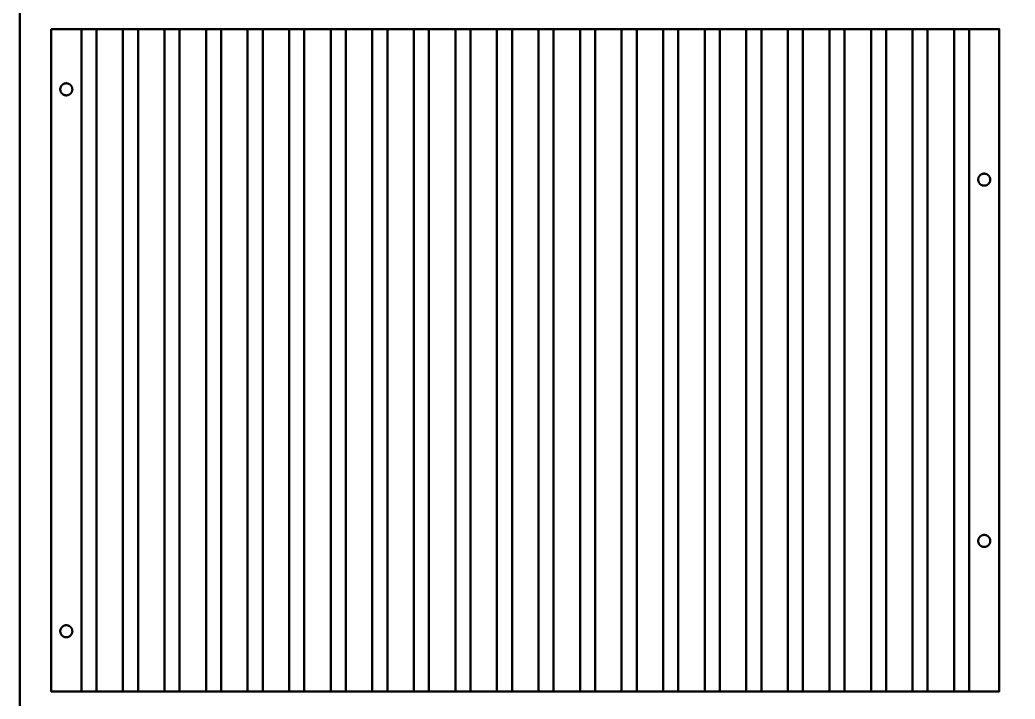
# Model space of a CAD drawing. Header units: millimetres. Extents: x 0 to 2100, y 0 to 900.
# Drawn here: x 0 to 330.5, y 381.3 to 606.9 of the extents above; entities that cross this region are included whole.
import ezdxf

# ---------------------------------------------------------------- set-up
doc = ezdxf.new("R2010")
doc.units = ezdxf.units.MM
for name, color, linetype, lineweight, true_color in [('Capa 01', 7, 'Continuous', 50, 0xc80000), ('Capa 02', 7, 'Continuous', 50, 0x7d26cd), ('Predeterminada', 7, 'Continuous', 50, 0x000000)]:
    doc.layers.add(name, color=color, linetype=linetype, lineweight=lineweight, true_color=true_color)

msp = doc.modelspace()

# ---------------------------------------------------------------- linework, layer by layer
at = {"layer": 'Capa 01'}
for points in [[(17.41, 583.88), (17.41, 583.95), (17.4, 584.02), (17.4, 584.08), (17.39, 584.15), (17.38, 584.22), (17.36, 584.29), (17.35, 584.36), (17.33, 584.43), (17.31, 584.49), (17.29, 584.56), (17.26, 584.62), (17.24, 584.69), (17.21, 584.75), (17.17, 584.81), (17.14, 584.87), (17.11, 584.93), (17.07, 584.99), (17.03, 585.05), (16.99, 585.1), (16.94, 585.16), (16.9, 585.21), (16.85, 585.26), (16.8, 585.31), (16.75, 585.36), (16.7, 585.4), (16.65, 585.45), (16.59, 585.49), (16.53, 585.53), (16.48, 585.57), (16.42, 585.6), (16.36, 585.64), (16.29, 585.67), (16.23, 585.7), (16.17, 585.73), (16.1, 585.75), (16.04, 585.77), (15.97, 585.8), (15.9, 585.81), (15.84, 585.83), (15.77, 585.84), (15.7, 585.86), (15.63, 585.86), (15.56, 585.87), (15.49, 585.87), (15.42, 585.88), (15.35, 585.88), (15.28, 585.87), (15.22, 585.87), (15.15, 585.86), (15.08, 585.85), (15.01, 585.84), (14.94, 585.82), (14.87, 585.8), (14.81, 585.79), (14.74, 585.76), (14.68, 585.74), (14.61, 585.71), (14.55, 585.68), (14.49, 585.65), (14.43, 585.62), (14.37, 585.59), (14.31, 585.55), (14.25, 585.51), (14.19, 585.47), (14.14, 585.42), (14.09, 585.38), (14.04, 585.33), (13.99, 585.28), (13.94, 585.23), (13.89, 585.18), (13.85, 585.13), (13.8, 585.07), (13.76, 585.02), (13.73, 584.96), (13.69, 584.9), (13.65, 584.84), (13.62, 584.78), (13.59, 584.72), (13.56, 584.65), (13.54, 584.59), (13.51, 584.52), (13.49, 584.46), (13.47, 584.39), (13.46, 584.32), (13.44, 584.26), (13.43, 584.19), (13.42, 584.12), (13.41, 584.05), (13.41, 583.98), (13.41, 583.91), (13.41, 583.84), (13.41, 583.77), (13.41, 583.7), (13.42, 583.63), (13.43, 583.57), (13.44, 583.5), (13.46, 583.43), (13.47, 583.36), (13.49, 583.3), (13.51, 583.23), (13.54, 583.16), (13.56, 583.1), (13.59, 583.04), (13.62, 582.97), (13.65, 582.91), (13.69, 582.85), (13.73, 582.79), (13.76, 582.74), (13.8, 582.68), (13.85, 582.62), (13.89, 582.57), (13.94, 582.52), (13.99, 582.47), (14.04, 582.42), (14.09, 582.37), (14.14, 582.33), (14.19, 582.29), (14.25, 582.24), (14.31, 582.21), (14.37, 582.17), (14.43, 582.13), (14.49, 582.1), (14.55, 582.07), (14.61, 582.04), (14.68, 582.01), (14.74, 581.99), (14.81, 581.97), (14.87, 581.95), (14.94, 581.93), (15.01, 581.92), (15.08, 581.9), (15.15, 581.89), (15.22, 581.89), (15.28, 581.88), (15.35, 581.88), (15.42, 581.88), (15.49, 581.88), (15.56, 581.88), (15.63, 581.89), (15.7, 581.9), (15.77, 581.91), (15.84, 581.92), (15.9, 581.94), (15.97, 581.96), (16.04, 581.98), (16.1, 582), (16.17, 582.03), (16.23, 582.05), (16.29, 582.08), (16.36, 582.12), (16.42, 582.15), (16.48, 582.19), (16.53, 582.22), (16.59, 582.26), (16.65, 582.31), (16.7, 582.35), (16.75, 582.4), (16.8, 582.44), (16.85, 582.49), (16.9, 582.54), (16.94, 582.6), (16.99, 582.65), (17.03, 582.71), (17.07, 582.76), (17.11, 582.82), (17.14, 582.88), (17.17, 582.94), (17.21, 583), (17.24, 583.07), (17.26, 583.13), (17.29, 583.2), (17.31, 583.26), (17.33, 583.33), (17.35, 583.4), (17.36, 583.46), (17.38, 583.53), (17.39, 583.6), (17.4, 583.67), (17.4, 583.74), (17.41, 583.81)], [(322.22, 553.88), (322.22, 553.95), (322.21, 554.02), (322.21, 554.08), (322.2, 554.15), (322.19, 554.22), (322.18, 554.29), (322.16, 554.36), (322.14, 554.43), (322.12, 554.49), (322.1, 554.56), (322.07, 554.62), (322.05, 554.69), (322.02, 554.75), (321.99, 554.81), (321.95, 554.87), (321.92, 554.93), (321.88, 554.99), (321.84, 555.05), (321.8, 555.1), (321.76, 555.16), (321.71, 555.21), (321.66, 555.26), (321.61, 555.31), (321.56, 555.36), (321.51, 555.4), (321.46, 555.45), (321.4, 555.49), (321.35, 555.53), (321.29, 555.57), (321.23, 555.6), (321.17, 555.64), (321.11, 555.67), (321.04, 555.7), (320.98, 555.73), (320.92, 555.75), (320.85, 555.77), (320.78, 555.8), (320.72, 555.81), (320.65, 555.83), (320.58, 555.84), (320.51, 555.86), (320.44, 555.86), (320.37, 555.87), (320.31, 555.87), (320.24, 555.88), (320.17, 555.88), (320.1, 555.87), (320.03, 555.87), (319.96, 555.86), (319.89, 555.85), (319.82, 555.84), (319.75, 555.82), (319.69, 555.8), (319.62, 555.79), (319.55, 555.76), (319.49, 555.74), (319.43, 555.71), (319.36, 555.68), (319.3, 555.65), (319.24, 555.62), (319.18, 555.59), (319.12, 555.55), (319.06, 555.51), (319.01, 555.47), (318.95, 555.42), (318.9, 555.38), (318.85, 555.33), (318.8, 555.28), (318.75, 555.23), (318.7, 555.18), (318.66, 555.13), (318.62, 555.07), (318.58, 555.02), (318.54, 554.96), (318.5, 554.9), (318.47, 554.84), (318.43, 554.78), (318.4, 554.72), (318.38, 554.65), (318.35, 554.59), (318.33, 554.52), (318.3, 554.46), (318.29, 554.39), (318.27, 554.32), (318.25, 554.26), (318.24, 554.19), (318.23, 554.12), (318.23, 554.05), (318.22, 553.98), (318.22, 553.91), (318.22, 553.84), (318.22, 553.77), (318.23, 553.7), (318.23, 553.63), (318.24, 553.57), (318.25, 553.5), (318.27, 553.43), (318.29, 553.36), (318.3, 553.3), (318.33, 553.23), (318.35, 553.16), (318.38, 553.1), (318.4, 553.04), (318.43, 552.97), (318.47, 552.91), (318.5, 552.85), (318.54, 552.79), (318.58, 552.74), (318.62, 552.68), (318.66, 552.62), (318.7, 552.57), (318.75, 552.52), (318.8, 552.47), (318.85, 552.42), (318.9, 552.37), (318.95, 552.33), (319.01, 552.29), (319.06, 552.24), (319.12, 552.21), (319.18, 552.17), (319.24, 552.13), (319.3, 552.1), (319.36, 552.07), (319.43, 552.04), (319.49, 552.01), (319.55, 551.99), (319.62, 551.97), (319.69, 551.95), (319.75, 551.93), (319.82, 551.92), (319.89, 551.9), (319.96, 551.89), (320.03, 551.89), (320.1, 551.88), (320.17, 551.88), (320.24, 551.88), (320.31, 551.88), (320.37, 551.88), (320.44, 551.89), (320.51, 551.9), (320.58, 551.91), (320.65, 551.92), (320.72, 551.94), (320.78, 551.96), (320.85, 551.98), (320.92, 552), (320.98, 552.03), (321.04, 552.05), (321.11, 552.08), (321.17, 552.12), (321.23, 552.15), (321.29, 552.19), (321.35, 552.22), (321.4, 552.26), (321.46, 552.31), (321.51, 552.35), (321.56, 552.4), (321.61, 552.44), (321.66, 552.49), (321.71, 552.54), (321.76, 552.6), (321.8, 552.65), (321.84, 552.71), (321.88, 552.76), (321.92, 552.82), (321.95, 552.88), (321.99, 552.94), (322.02, 553), (322.05, 553.07), (322.07, 553.13), (322.1, 553.2), (322.12, 553.26), (322.14, 553.33), (322.16, 553.4), (322.18, 553.46), (322.19, 553.53), (322.2, 553.6), (322.21, 553.67), (322.21, 553.74), (322.22, 553.81)], [(322.22, 433.88), (322.22, 433.95), (322.21, 434.02), (322.21, 434.08), (322.2, 434.15), (322.19, 434.22), (322.18, 434.29), (322.16, 434.36), (322.14, 434.43), (322.12, 434.49), (322.1, 434.56), (322.07, 434.62), (322.05, 434.69), (322.02, 434.75), (321.99, 434.81), (321.95, 434.87), (321.92, 434.93), (321.88, 434.99), (321.84, 435.05), (321.8, 435.1), (321.76, 435.16), (321.71, 435.21), (321.66, 435.26), (321.61, 435.31), (321.56, 435.36), (321.51, 435.4), (321.46, 435.45), (321.4, 435.49), (321.35, 435.53), (321.29, 435.57), (321.23, 435.6), (321.17, 435.64), (321.11, 435.67), (321.04, 435.7), (320.98, 435.73), (320.92, 435.75), (320.85, 435.77), (320.78, 435.8), (320.72, 435.81), (320.65, 435.83), (320.58, 435.84), (320.51, 435.86), (320.44, 435.86), (320.37, 435.87), (320.31, 435.87), (320.24, 435.88), (320.17, 435.88), (320.1, 435.87), (320.03, 435.87), (319.96, 435.86), (319.89, 435.85), (319.82, 435.84), (319.75, 435.82), (319.69, 435.8), (319.62, 435.79), (319.55, 435.76), (319.49, 435.74), (319.43, 435.71), (319.36, 435.68), (319.3, 435.65), (319.24, 435.62), (319.18, 435.59), (319.12, 435.55), (319.06, 435.51), (319.01, 435.47), (318.95, 435.42), (318.9, 435.38), (318.85, 435.33), (318.8, 435.28), (318.75, 435.23), (318.7, 435.18), (318.66, 435.13), (318.62, 435.07), (318.58, 435.02), (318.54, 434.96), (318.5, 434.9), (318.47, 434.84), (318.43, 434.78), (318.4, 434.72), (318.38, 434.65), (318.35, 434.59), (318.33, 434.52), (318.3, 434.46), (318.29, 434.39), (318.27, 434.32), (318.25, 434.26), (318.24, 434.19), (318.23, 434.12), (318.23, 434.05), (318.22, 433.98), (318.22, 433.91), (318.22, 433.84), (318.22, 433.77), (318.23, 433.7), (318.23, 433.63), (318.24, 433.57), (318.25, 433.5), (318.27, 433.43), (318.29, 433.36), (318.3, 433.3), (318.33, 433.23), (318.35, 433.16), (318.38, 433.1), (318.4, 433.04), (318.43, 432.97), (318.47, 432.91), (318.5, 432.85), (318.54, 432.79), (318.58, 432.74), (318.62, 432.68), (318.66, 432.62), (318.7, 432.57), (318.75, 432.52), (318.8, 432.47), (318.85, 432.42), (318.9, 432.37), (318.95, 432.33), (319.01, 432.29), (319.06, 432.24), (319.12, 432.21), (319.18, 432.17), (319.24, 432.13), (319.3, 432.1), (319.36, 432.07), (319.43, 432.04), (319.49, 432.01), (319.55, 431.99), (319.62, 431.97), (319.69, 431.95), (319.75, 431.93), (319.82, 431.92), (319.89, 431.9), (319.96, 431.89), (320.03, 431.89), (320.1, 431.88), (320.17, 431.88), (320.24, 431.88), (320.31, 431.88), (320.37, 431.88), (320.44, 431.89), (320.51, 431.9), (320.58, 431.91), (320.65, 431.92), (320.72, 431.94), (320.78, 431.96), (320.85, 431.98), (320.92, 432), (320.98, 432.03), (321.04, 432.05), (321.11, 432.08), (321.17, 432.12), (321.23, 432.15), (321.29, 432.19), (321.35, 432.22), (321.4, 432.26), (321.46, 432.31), (321.51, 432.35), (321.56, 432.4), (321.61, 432.44), (321.66, 432.49), (321.71, 432.54), (321.76, 432.6), (321.8, 432.65), (321.84, 432.71), (321.88, 432.76), (321.92, 432.82), (321.95, 432.88), (321.99, 432.94), (322.02, 433), (322.05, 433.07), (322.07, 433.13), (322.1, 433.2), (322.12, 433.26), (322.14, 433.33), (322.16, 433.4), (322.18, 433.46), (322.19, 433.53), (322.2, 433.6), (322.21, 433.67), (322.21, 433.74), (322.22, 433.81)], [(17.41, 403.88), (17.41, 403.95), (17.4, 404.02), (17.4, 404.08), (17.39, 404.15), (17.38, 404.22), (17.36, 404.29), (17.35, 404.36), (17.33, 404.43), (17.31, 404.49), (17.29, 404.56), (17.26, 404.62), (17.24, 404.69), (17.21, 404.75), (17.17, 404.81), (17.14, 404.87), (17.11, 404.93), (17.07, 404.99), (17.03, 405.05), (16.99, 405.1), (16.94, 405.16), (16.9, 405.21), (16.85, 405.26), (16.8, 405.31), (16.75, 405.36), (16.7, 405.4), (16.65, 405.45), (16.59, 405.49), (16.53, 405.53), (16.48, 405.57), (16.42, 405.6), (16.36, 405.64), (16.29, 405.67), (16.23, 405.7), (16.17, 405.73), (16.1, 405.75), (16.04, 405.77), (15.97, 405.8), (15.9, 405.81), (15.84, 405.83), (15.77, 405.84), (15.7, 405.86), (15.63, 405.86), (15.56, 405.87), (15.49, 405.87), (15.42, 405.88), (15.35, 405.88), (15.28, 405.87), (15.22, 405.87), (15.15, 405.86), (15.08, 405.85), (15.01, 405.84), (14.94, 405.82), (14.87, 405.8), (14.81, 405.79), (14.74, 405.76), (14.68, 405.74), (14.61, 405.71), (14.55, 405.68), (14.49, 405.65), (14.43, 405.62), (14.37, 405.59), (14.31, 405.55), (14.25, 405.51), (14.19, 405.47), (14.14, 405.42), (14.09, 405.38), (14.04, 405.33), (13.99, 405.28), (13.94, 405.23), (13.89, 405.18), (13.85, 405.13), (13.8, 405.07), (13.76, 405.02), (13.73, 404.96), (13.69, 404.9), (13.65, 404.84), (13.62, 404.78), (13.59, 404.72), (13.56, 404.65), (13.54, 404.59), (13.51, 404.52), (13.49, 404.46), (13.47, 404.39), (13.46, 404.32), (13.44, 404.26), (13.43, 404.19), (13.42, 404.12), (13.41, 404.05), (13.41, 403.98), (13.41, 403.91), (13.41, 403.84), (13.41, 403.77), (13.41, 403.7), (13.42, 403.63), (13.43, 403.57), (13.44, 403.5), (13.46, 403.43), (13.47, 403.36), (13.49, 403.3), (13.51, 403.23), (13.54, 403.16), (13.56, 403.1), (13.59, 403.04), (13.62, 402.97), (13.65, 402.91), (13.69, 402.85), (13.73, 402.79), (13.76, 402.74), (13.8, 402.68), (13.85, 402.62), (13.89, 402.57), (13.94, 402.52), (13.99, 402.47), (14.04, 402.42), (14.09, 402.37), (14.14, 402.33), (14.19, 402.29), (14.25, 402.24), (14.31, 402.21), (14.37, 402.17), (14.43, 402.13), (14.49, 402.1), (14.55, 402.07), (14.61, 402.04), (14.68, 402.01), (14.74, 401.99), (14.81, 401.97), (14.87, 401.95), (14.94, 401.93), (15.01, 401.92), (15.08, 401.9), (15.15, 401.89), (15.22, 401.89), (15.28, 401.88), (15.35, 401.88), (15.42, 401.88), (15.49, 401.88), (15.56, 401.88), (15.63, 401.89), (15.7, 401.9), (15.77, 401.91), (15.84, 401.92), (15.9, 401.94), (15.97, 401.96), (16.04, 401.98), (16.1, 402), (16.17, 402.03), (16.23, 402.05), (16.29, 402.08), (16.36, 402.12), (16.42, 402.15), (16.48, 402.19), (16.53, 402.22), (16.59, 402.26), (16.65, 402.31), (16.7, 402.35), (16.75, 402.4), (16.8, 402.44), (16.85, 402.49), (16.9, 402.54), (16.94, 402.6), (16.99, 402.65), (17.03, 402.71), (17.07, 402.76), (17.11, 402.82), (17.14, 402.88), (17.17, 402.94), (17.21, 403), (17.24, 403.07), (17.26, 403.13), (17.29, 403.2), (17.31, 403.26), (17.33, 403.33), (17.35, 403.4), (17.36, 403.46), (17.38, 403.53), (17.39, 403.6), (17.4, 403.67), (17.4, 403.74), (17.41, 403.81)]]:
    msp.add_lwpolyline(points, close=True, dxfattribs=at)
at = {"layer": 'Capa 02'}
for points in [[(20.42, 603.88), (20.42, 383.88)], [(25.42, 603.88), (25.42, 383.88)], [(34.22, 603.88), (34.22, 383.88)], [(39.22, 603.88), (39.22, 383.88)], [(48.02, 603.88), (48.02, 383.88)], [(53.02, 603.88), (53.02, 383.88)], [(61.82, 603.88), (61.82, 383.88)], [(66.82, 603.88), (66.82, 383.88)], [(75.62, 603.88), (75.62, 383.88)], [(80.62, 603.88), (80.62, 383.88)], [(89.42, 603.88), (89.42, 383.88)], [(94.42, 603.88), (94.42, 383.88)], [(103.22, 603.88), (103.22, 383.88)], [(108.22, 603.88), (108.22, 383.88)], [(117.02, 603.88), (117.02, 383.88)], [(122.02, 603.88), (122.02, 383.88)], [(130.82, 603.88), (130.82, 383.88)], [(135.82, 603.88), (135.82, 383.88)], [(144.62, 603.88), (144.62, 383.88)], [(149.62, 603.88), (149.62, 383.88)], [(158.42, 603.88), (158.42, 383.88)], [(163.42, 603.88), (163.42, 383.88)], [(172.22, 603.88), (172.22, 383.88)], [(177.22, 603.88), (177.22, 383.88)], [(186.02, 603.88), (186.02, 383.88)], [(191.02, 603.88), (191.02, 383.88)], [(199.82, 603.88), (199.82, 383.88)], [(204.82, 603.88), (204.82, 383.88)], [(213.62, 603.88), (213.62, 383.88)], [(218.62, 603.88), (218.62, 383.88)], [(227.42, 603.88), (227.42, 383.88)], [(232.42, 603.88), (232.42, 383.88)], [(241.22, 603.88), (241.22, 383.88)], [(246.22, 603.88), (246.22, 383.88)], [(255.02, 603.88), (255.02, 383.88)], [(260.02, 603.88), (260.02, 383.88)], [(268.82, 603.88), (268.82, 383.88)], [(273.82, 603.88), (273.82, 383.88)], [(282.62, 603.88), (282.62, 383.88)], [(287.62, 603.88), (287.62, 383.88)], [(296.42, 603.88), (296.42, 383.88)], [(301.42, 603.88), (301.42, 383.88)], [(310.22, 603.88), (310.22, 383.88)], [(315.22, 603.88), (315.22, 383.88)]]:
    msp.add_lwpolyline(points, dxfattribs=at)
at = {"layer": 'Predeterminada'}
for points in [[(0, 0), (0, 900), (2100, 900), (2100, 0)], [(10.39, 603.88), (325.22, 603.88), (325.22, 383.88), (10.39, 383.88)]]:
    msp.add_lwpolyline(points, close=True, dxfattribs=at)

doc.saveas('drawing.dxf')
